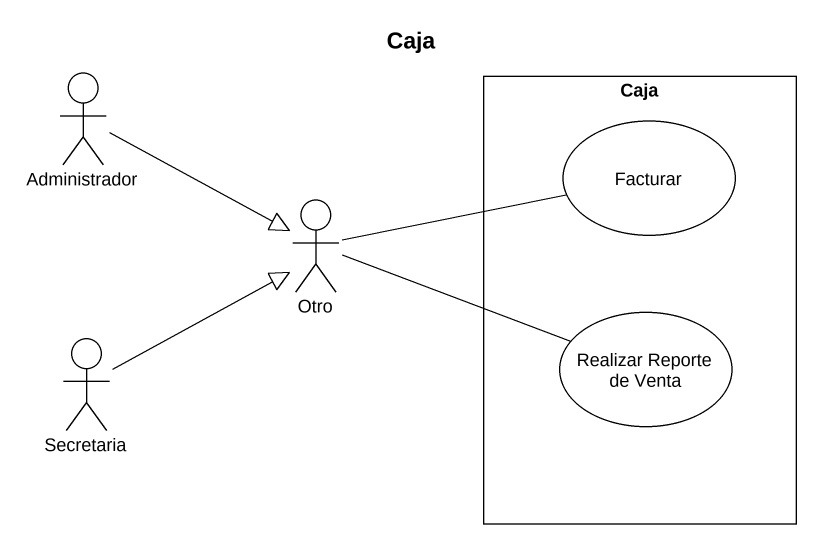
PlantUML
@startuml
title Caja
actor Administrador
rectangle Caja {
  usecase Facturar
  usecase "Realizar Reporte de Venta" as Realizar_Reporte_de_Venta
}
actor Otro
actor Secretaria
Administrador -right-|> Otro
Otro -right- Facturar
Otro -right- Realizar_Reporte_de_Venta
Secretaria -up-|> Otro
@enduml
